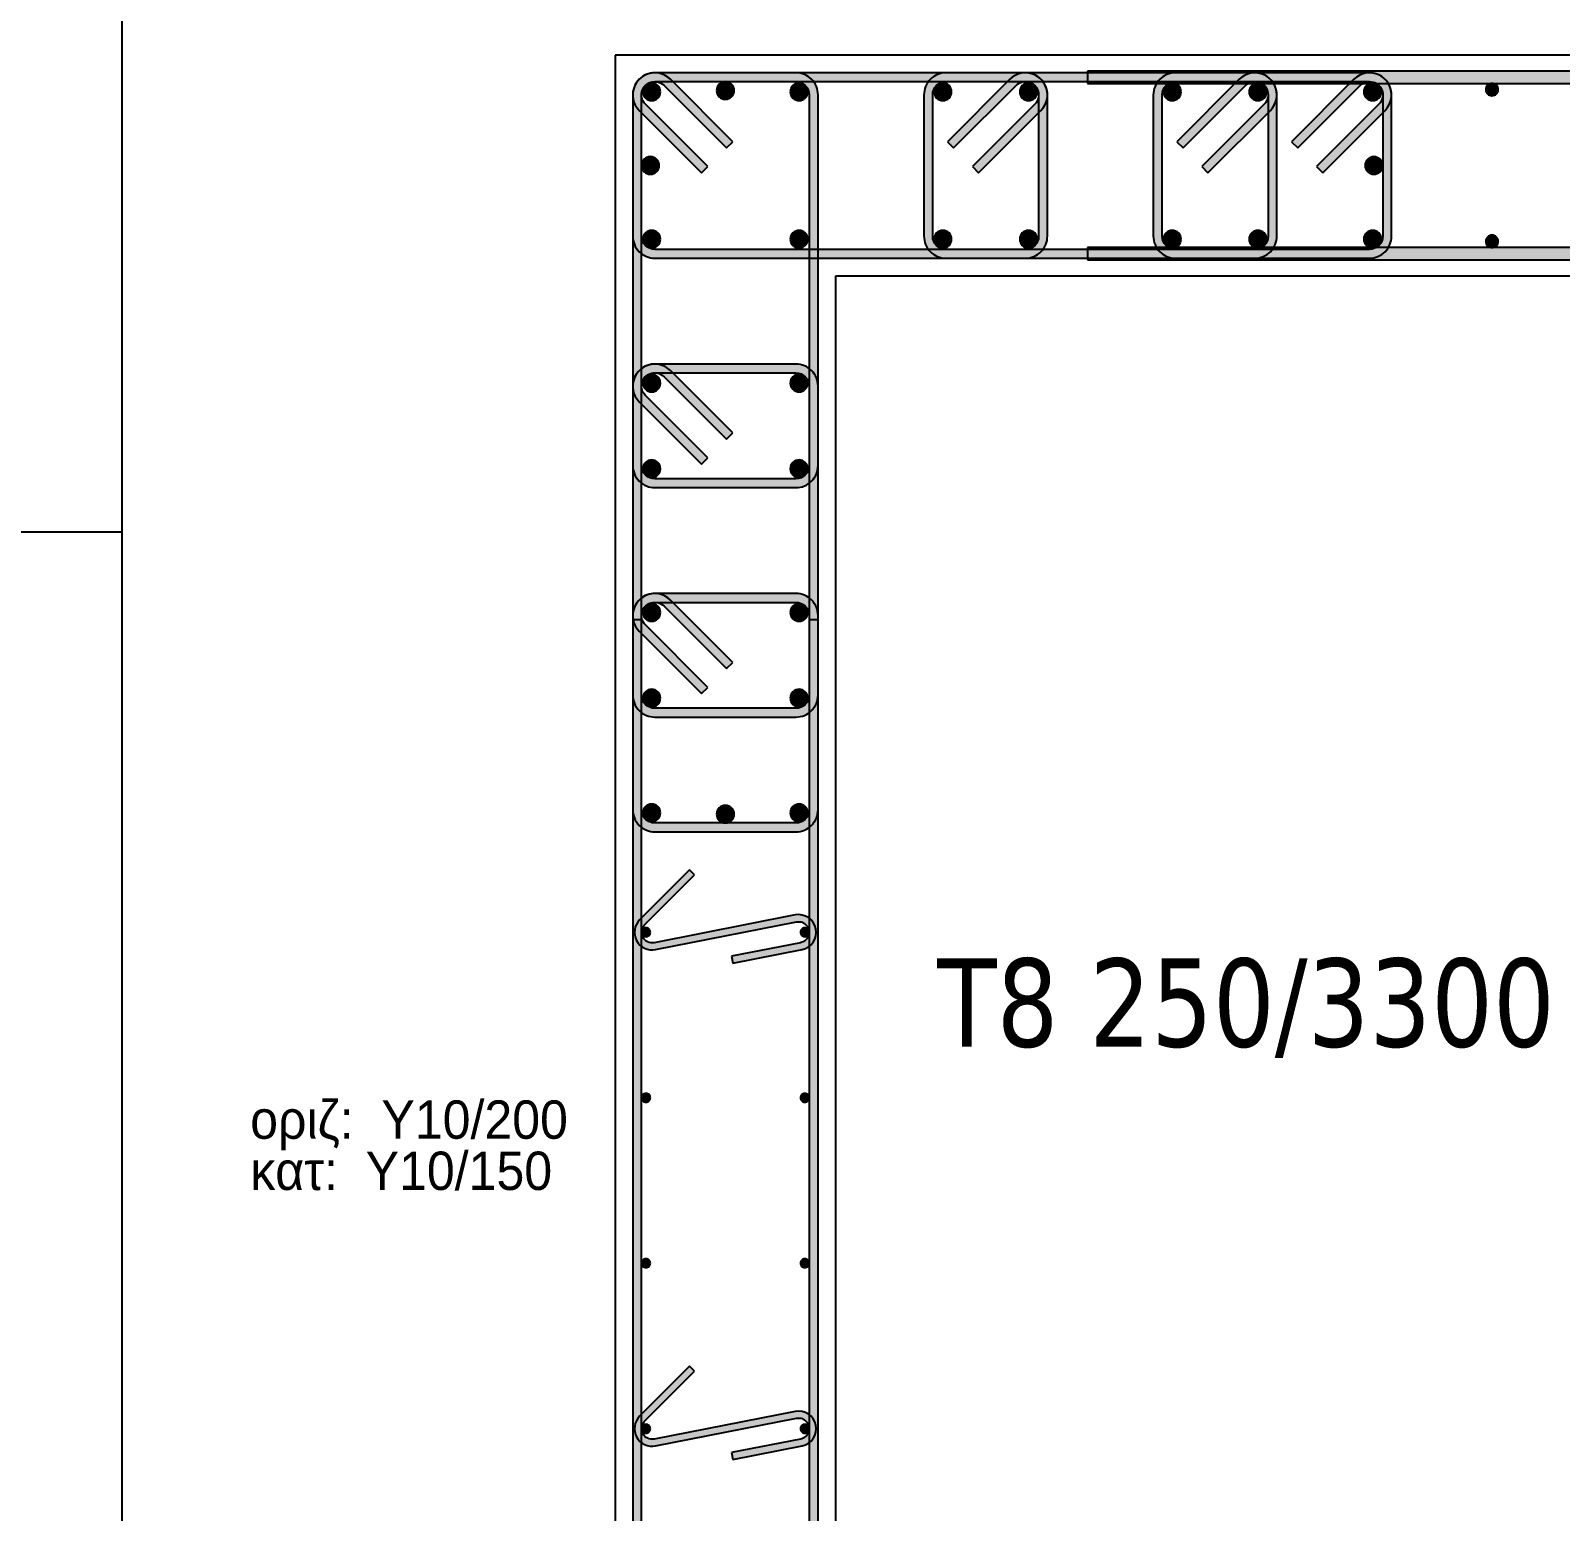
# Model space of a CAD drawing. Header units: millimetres. Extents: x -2171 to 1563, y -1758 to -1505.
# Drawn here: x -333.57 to -324.9, y -1612.68 to -1604.29 of the extents above; entities that cross this region are included whole.
import ezdxf

# ---------------------------------------------------------------- set-up
doc = ezdxf.new("R2010")
doc.units = ezdxf.units.MM
for name, color, linetype in [('Col_Det', 7, 'Continuous'), ('Col_Det_Fill', 7, 'Continuous'), ('Geo_Col_Pro_1', 7, 'Continuous'), ('pinakaki', 153, 'Continuous')]:
    doc.layers.add(name, color=color, linetype=linetype)
doc.styles.add('S1Arl22_b_934_161', font='arial.ttf', dxfattribs={"width": 0.933629, "height": 0.002175})
doc.styles.get("Standard").update_dxf_attribs({"font": 'tahoma.ttf'})

msp = doc.modelspace()

# ---------------------------------------------------------------- hatches: boundary and pattern name
at = {"layer": 'Col_Det_Fill'}
for color, points in [(252, [(-329.9757, -1604.6015), (-329.9403, -1604.5662, 0.668179), (-330.1537, -1604.6545), (-330.1037, -1604.6545, -0.668179)]), (252, [(-330.0287, -1604.5795), (-330.0287, -1604.5295, 0.668179), (-330.1171, -1604.7429), (-330.0818, -1604.7076, -0.668179)]), (252, [(-330.0287, -1604.5795), (-330.0287, -1604.5295, 0.414214), (-330.1537, -1604.6545), (-330.1037, -1604.6545, -0.414214)]), (56, [(-330.0464, -1604.5869, 0.414214), (-330.0964, -1604.6369, 0.414214), (-330.0464, -1604.6869, 0.414214), (-329.9964, -1604.6369, 0.414214)]), (252, [(-329.2287, -1604.5795), (-329.2287, -1604.5295), (-330.0287, -1604.5295), (-330.0287, -1604.5795)]), (252, [(-325.9787, -1604.5795), (-325.9787, -1604.5295), (-330.0287, -1604.5295), (-330.0287, -1604.5795)]), (252, [(-329.6221, -1604.9551), (-329.5868, -1604.9197), (-329.9403, -1604.5662), (-329.9757, -1604.6015)]), (133, [(-329.6287, -1604.5795, 0.414214), (-329.6787, -1604.6295, 0.414214), (-329.6287, -1604.6795, 0.414214), (-329.5787, -1604.6295, 0.414214)]), (56, [(-329.211, -1604.5869, 0.414214), (-329.261, -1604.6369, 0.414214), (-329.211, -1604.6869, 0.414214), (-329.161, -1604.6369, 0.414214)]), (252, [(-329.1537, -1604.6545), (-329.1037, -1604.6545, 0.414214), (-329.2287, -1604.5295), (-329.2287, -1604.5795, -0.414214)]), (252, [(-328.3787, -1604.5795), (-328.3787, -1604.5295, 0.414214), (-328.5037, -1604.6545), (-328.4537, -1604.6545, -0.414214)]), (56, [(-328.3964, -1604.5869, 0.414214), (-328.4464, -1604.6369, 0.414214), (-328.3964, -1604.6869, 0.414214), (-328.3464, -1604.6369, 0.414214)]), (252, [(-327.9287, -1604.5795), (-327.9287, -1604.5295), (-328.3787, -1604.5295), (-328.3787, -1604.5795)]), (252, [(-327.9818, -1604.6015), (-328.0171, -1604.5662), (-328.3707, -1604.9197), (-328.3353, -1604.9551)]), (252, [(-327.8537, -1604.6545), (-327.8037, -1604.6545, 0.668179), (-328.0171, -1604.5662), (-327.9818, -1604.6015, -0.668179)]), (56, [(-327.911, -1604.5869, 0.414214), (-327.961, -1604.6369, 0.414214), (-327.911, -1604.6869, 0.414214), (-327.861, -1604.6369, 0.414214)]), (252, [(-327.8757, -1604.7076), (-327.8403, -1604.7429, 0.668179), (-327.9287, -1604.5295), (-327.9287, -1604.5795, -0.668179)]), (252, [(-320.1814, -1604.5895), (-320.1814, -1604.5195), (-327.5761, -1604.5195), (-327.5761, -1604.5895)]), (252, [(-327.0787, -1604.5795), (-327.0787, -1604.5295, 0.414214), (-327.2037, -1604.6545), (-327.1537, -1604.6545, -0.414214)]), (56, [(-327.0964, -1604.5869, 0.414214), (-327.1464, -1604.6369, 0.414214), (-327.0964, -1604.6869, 0.414214), (-327.0464, -1604.6369, 0.414214)]), (252, [(-326.6287, -1604.5795), (-326.6287, -1604.5295), (-327.0787, -1604.5295), (-327.0787, -1604.5795)]), (252, [(-326.6818, -1604.6015), (-326.7171, -1604.5662), (-327.0707, -1604.9197), (-327.0353, -1604.9551)]), (252, [(-326.5537, -1604.6545), (-326.5037, -1604.6545, 0.668179), (-326.7171, -1604.5662), (-326.6818, -1604.6015, -0.668179)]), (56, [(-326.611, -1604.5869, 0.414214), (-326.661, -1604.6369, 0.414214), (-326.611, -1604.6869, 0.414214), (-326.561, -1604.6369, 0.414214)]), (252, [(-326.5757, -1604.7076), (-326.5403, -1604.7429, 0.668179), (-326.6287, -1604.5295), (-326.6287, -1604.5795, -0.668179)]), (252, [(-326.0318, -1604.6015), (-326.0671, -1604.5662), (-326.4207, -1604.9197), (-326.3853, -1604.9551)]), (252, [(-325.9037, -1604.6545), (-325.8537, -1604.6545, 0.668179), (-326.0671, -1604.5662), (-326.0318, -1604.6015, -0.668179)]), (56, [(-325.961, -1604.5869, 0.414214), (-326.011, -1604.6369, 0.414214), (-325.961, -1604.6869, 0.414214), (-325.911, -1604.6369, 0.414214)]), (252, [(-325.9257, -1604.7076), (-325.8903, -1604.7429, 0.668179), (-325.9787, -1604.5295), (-325.9787, -1604.5795, -0.668179)]), (133, [(-325.3196, -1604.6245, 0.414214), (-325.2846, -1604.6595, 0.414214), (-325.2496, -1604.6245, 0.414214), (-325.2846, -1604.5895, 0.414214)]), (252, [(-330.1037, -1604.6545), (-330.1537, -1604.6545), (-330.1537, -1608.7045), (-330.1037, -1608.7045)]), (252, [(-330.1037, -1604.6545), (-330.1537, -1604.6545), (-330.1537, -1605.4545), (-330.1037, -1605.4545)]), (252, [(-329.1537, -1608.7045), (-329.1037, -1608.7045), (-329.1037, -1604.6545), (-329.1537, -1604.6545)]), (252, [(-328.4537, -1604.6545), (-328.5037, -1604.6545), (-328.5037, -1605.4545), (-328.4537, -1605.4545)]), (252, [(-327.8537, -1605.4545), (-327.8037, -1605.4545), (-327.8037, -1604.6545), (-327.8537, -1604.6545)]), (252, [(-327.1537, -1604.6545), (-327.2037, -1604.6545), (-327.2037, -1605.4545), (-327.1537, -1605.4545)]), (252, [(-326.5537, -1605.4545), (-326.5037, -1605.4545), (-326.5037, -1604.6545), (-326.5537, -1604.6545)]), (252, [(-325.9037, -1605.4545), (-325.8537, -1605.4545), (-325.8537, -1604.6545), (-325.9037, -1604.6545)]), (252, [(-330.0818, -1604.7076), (-330.1171, -1604.7429), (-329.7636, -1605.0965), (-329.7282, -1605.0611)]), (252, [(-328.2292, -1605.0611), (-328.1939, -1605.0965), (-327.8403, -1604.7429), (-327.8757, -1604.7076)]), (252, [(-326.9292, -1605.0611), (-326.8939, -1605.0965), (-326.5403, -1604.7429), (-326.5757, -1604.7076)]), (252, [(-326.2792, -1605.0611), (-326.2439, -1605.0965), (-325.8903, -1604.7429), (-325.9257, -1604.7076)]), (133, [(-330.0537, -1605.0045, 0.414214), (-330.1037, -1605.0545, 0.414214), (-330.0537, -1605.1045, 0.414214), (-330.0037, -1605.0545, 0.414214)]), (133, [(-325.9537, -1605.0045, 0.414214), (-326.0037, -1605.0545, 0.414214), (-325.9537, -1605.1045, 0.414214), (-325.9037, -1605.0545, 0.414214)]), (252, [(-330.1037, -1605.4545), (-330.1537, -1605.4545, 0.414214), (-330.0287, -1605.5795), (-330.0287, -1605.5295, -0.414214)]), (56, [(-330.0464, -1605.4222, 0.414214), (-330.0964, -1605.4722, 0.414214), (-330.0464, -1605.5222, 0.414214), (-329.9964, -1605.4722, 0.414214)]), (56, [(-329.211, -1605.4222, 0.414214), (-329.261, -1605.4722, 0.414214), (-329.211, -1605.5222, 0.414214), (-329.161, -1605.4722, 0.414214)]), (252, [(-328.4537, -1605.4545), (-328.5037, -1605.4545, 0.414214), (-328.3787, -1605.5795), (-328.3787, -1605.5295, -0.414214)]), (56, [(-328.3964, -1605.4222, 0.414214), (-328.4464, -1605.4722, 0.414214), (-328.3964, -1605.5222, 0.414214), (-328.3464, -1605.4722, 0.414214)]), (56, [(-327.911, -1605.4222, 0.414214), (-327.961, -1605.4722, 0.414214), (-327.911, -1605.5222, 0.414214), (-327.861, -1605.4722, 0.414214)]), (252, [(-327.9287, -1605.5295), (-327.9287, -1605.5795, 0.414214), (-327.8037, -1605.4545), (-327.8537, -1605.4545, -0.414214)]), (252, [(-327.1537, -1605.4545), (-327.2037, -1605.4545, 0.414214), (-327.0787, -1605.5795), (-327.0787, -1605.5295, -0.414214)]), (56, [(-327.0964, -1605.4222, 0.414214), (-327.1464, -1605.4722, 0.414214), (-327.0964, -1605.5222, 0.414214), (-327.0464, -1605.4722, 0.414214)]), (56, [(-326.611, -1605.4222, 0.414214), (-326.661, -1605.4722, 0.414214), (-326.611, -1605.5222, 0.414214), (-326.561, -1605.4722, 0.414214)]), (252, [(-326.6287, -1605.5295), (-326.6287, -1605.5795, 0.414214), (-326.5037, -1605.4545), (-326.5537, -1605.4545, -0.414214)]), (56, [(-325.961, -1605.4222, 0.414214), (-326.011, -1605.4722, 0.414214), (-325.961, -1605.5222, 0.414214), (-325.911, -1605.4722, 0.414214)]), (252, [(-325.9787, -1605.5295), (-325.9787, -1605.5795, 0.414214), (-325.8537, -1605.4545), (-325.9037, -1605.4545, -0.414214)]), (133, [(-325.3196, -1605.4845, 0.414214), (-325.2846, -1605.5195, 0.414214), (-325.2496, -1605.4845, 0.414214), (-325.2846, -1605.4495, 0.414214)]), (252, [(-330.0287, -1605.5295), (-330.0287, -1605.5795), (-325.9787, -1605.5795), (-325.9787, -1605.5295)]), (252, [(-328.3787, -1605.5295), (-328.3787, -1605.5795), (-327.9287, -1605.5795), (-327.9287, -1605.5295)]), (252, [(-327.5761, -1605.5195), (-327.5761, -1605.5895), (-320.1814, -1605.5895), (-320.1814, -1605.5195)]), (252, [(-327.0787, -1605.5295), (-327.0787, -1605.5795), (-326.6287, -1605.5795), (-326.6287, -1605.5295)]), (252, [(-329.9757, -1606.2515), (-329.9403, -1606.2162, 0.668179), (-330.1537, -1606.3045), (-330.1037, -1606.3045, -0.668179)]), (252, [(-330.0287, -1606.2295), (-330.0287, -1606.1795, 0.668179), (-330.1171, -1606.3929), (-330.0818, -1606.3576, -0.668179)]), (56, [(-330.0464, -1606.2369, 0.414214), (-330.0964, -1606.2869, 0.414214), (-330.0464, -1606.3369, 0.414214), (-329.9964, -1606.2869, 0.414214)]), (252, [(-329.2287, -1606.2295), (-329.2287, -1606.1795), (-330.0287, -1606.1795), (-330.0287, -1606.2295)]), (252, [(-329.6221, -1606.6051), (-329.5868, -1606.5697), (-329.9403, -1606.2162), (-329.9757, -1606.2515)]), (56, [(-329.211, -1606.2369, 0.414214), (-329.261, -1606.2869, 0.414214), (-329.211, -1606.3369, 0.414214), (-329.161, -1606.2869, 0.414214)]), (252, [(-329.1537, -1606.3045), (-329.1037, -1606.3045, 0.414214), (-329.2287, -1606.1795), (-329.2287, -1606.2295, -0.414214)]), (252, [(-330.1037, -1606.3045), (-330.1537, -1606.3045), (-330.1537, -1606.7545), (-330.1037, -1606.7545)]), (252, [(-329.1537, -1606.7545), (-329.1037, -1606.7545), (-329.1037, -1606.3045), (-329.1537, -1606.3045)]), (252, [(-330.0818, -1606.3576), (-330.1171, -1606.3929), (-329.7636, -1606.7465), (-329.7282, -1606.7111)]), (252, [(-330.1037, -1606.7545), (-330.1537, -1606.7545, 0.414214), (-330.0287, -1606.8795), (-330.0287, -1606.8295, -0.414214)]), (56, [(-330.0464, -1606.7222, 0.414214), (-330.0964, -1606.7722, 0.414214), (-330.0464, -1606.8222, 0.414214), (-329.9964, -1606.7722, 0.414214)]), (56, [(-329.211, -1606.7222, 0.414214), (-329.261, -1606.7722, 0.414214), (-329.211, -1606.8222, 0.414214), (-329.161, -1606.7722, 0.414214)]), (252, [(-329.2287, -1606.8295), (-329.2287, -1606.8795, 0.414214), (-329.1037, -1606.7545), (-329.1537, -1606.7545, -0.414214)]), (252, [(-330.0287, -1606.8295), (-330.0287, -1606.8795), (-329.2287, -1606.8795), (-329.2287, -1606.8295)]), (252, [(-329.9757, -1607.5515), (-329.9403, -1607.5162, 0.668179), (-330.1537, -1607.6045), (-330.1037, -1607.6045, -0.668179)]), (252, [(-330.0287, -1607.5295), (-330.0287, -1607.4795, 0.668179), (-330.1171, -1607.6929), (-330.0818, -1607.6576, -0.668179)]), (56, [(-330.0464, -1607.5369, 0.414214), (-330.0964, -1607.5869, 0.414214), (-330.0464, -1607.6369, 0.414214), (-329.9964, -1607.5869, 0.414214)]), (252, [(-329.2287, -1607.5295), (-329.2287, -1607.4795), (-330.0287, -1607.4795), (-330.0287, -1607.5295)]), (252, [(-329.6221, -1607.9051), (-329.5868, -1607.8697), (-329.9403, -1607.5162), (-329.9757, -1607.5515)]), (56, [(-329.211, -1607.5369, 0.414214), (-329.261, -1607.5869, 0.414214), (-329.211, -1607.6369, 0.414214), (-329.161, -1607.5869, 0.414214)]), (252, [(-329.1537, -1607.6045), (-329.1037, -1607.6045, 0.414214), (-329.2287, -1607.4795), (-329.2287, -1607.5295, -0.414214)]), (252, [(-330.1037, -1607.6045), (-330.1537, -1607.6045), (-330.1537, -1608.0545), (-330.1037, -1608.0545)]), (252, [(-330.1037, -1607.628), (-330.1537, -1607.628), (-330.1537, -1617.7311), (-330.1037, -1617.7311)]), (252, [(-329.1537, -1608.0545), (-329.1037, -1608.0545), (-329.1037, -1607.6045), (-329.1537, -1607.6045)]), (252, [(-329.1537, -1617.7311), (-329.1037, -1617.7311), (-329.1037, -1607.628), (-329.1537, -1607.628)]), (252, [(-330.0818, -1607.6576), (-330.1171, -1607.6929), (-329.7636, -1608.0465), (-329.7282, -1608.0111)]), (252, [(-330.1037, -1608.0545), (-330.1537, -1608.0545, 0.414214), (-330.0287, -1608.1795), (-330.0287, -1608.1295, -0.414214)]), (56, [(-330.0464, -1608.0222, 0.414214), (-330.0964, -1608.0722, 0.414214), (-330.0464, -1608.1222, 0.414214), (-329.9964, -1608.0722, 0.414214)]), (56, [(-329.211, -1608.0222, 0.414214), (-329.261, -1608.0722, 0.414214), (-329.211, -1608.1222, 0.414214), (-329.161, -1608.0722, 0.414214)]), (252, [(-329.2287, -1608.1295), (-329.2287, -1608.1795, 0.414214), (-329.1037, -1608.0545), (-329.1537, -1608.0545, -0.414214)]), (252, [(-330.0287, -1608.1295), (-330.0287, -1608.1795), (-329.2287, -1608.1795), (-329.2287, -1608.1295)]), (252, [(-330.1037, -1608.7045), (-330.1537, -1608.7045, 0.414214), (-330.0287, -1608.8295), (-330.0287, -1608.7795, -0.414214)]), (56, [(-330.0464, -1608.6722, 0.414214), (-330.0964, -1608.7222, 0.414214), (-330.0464, -1608.7722, 0.414214), (-329.9964, -1608.7222, 0.414214)]), (133, [(-329.6287, -1608.6795, 0.414214), (-329.6787, -1608.7295, 0.414214), (-329.6287, -1608.7795, 0.414214), (-329.5787, -1608.7295, 0.414214)]), (56, [(-329.211, -1608.6722, 0.414214), (-329.261, -1608.7222, 0.414214), (-329.211, -1608.7722, 0.414214), (-329.161, -1608.7222, 0.414214)]), (252, [(-329.2287, -1608.7795), (-329.2287, -1608.8295, 0.414214), (-329.1037, -1608.7045), (-329.1537, -1608.7045, -0.414214)]), (252, [(-330.0287, -1608.7795), (-330.0287, -1608.8295), (-329.2287, -1608.8295), (-329.2287, -1608.7795)]), (252, [(-330.1144, -1609.328), (-330.0861, -1609.3563), (-329.8033, -1609.0735), (-329.8316, -1609.0452)]), (252, [(-330.0244, -1609.4969), (-330.0322, -1609.4576, -0.740735), (-330.0861, -1609.3563), (-330.1144, -1609.328, 0.740735)]), (252, [(-329.2253, -1609.3399), (-329.233, -1609.3006), (-330.0322, -1609.4576), (-330.0244, -1609.4969)]), (252, [(-329.2022, -1609.4576), (-329.1944, -1609.4969, 1), (-329.233, -1609.3006), (-329.2253, -1609.3399, -1)]), (133, [(-330.0787, -1609.4237, 0.414214), (-330.0537, -1609.3987, 0.414214), (-330.0787, -1609.3737, 0.414214), (-330.1037, -1609.3987, 0.414214)]), (133, [(-329.1787, -1609.4237, 0.414214), (-329.1537, -1609.3987, 0.414214), (-329.1787, -1609.3737, 0.414214), (-329.2037, -1609.3987, 0.414214)]), (252, [(-329.5946, -1609.5347), (-329.5869, -1609.574), (-329.1944, -1609.4969), (-329.2022, -1609.4576)]), (133, [(-330.0787, -1610.3611, 0.414214), (-330.0537, -1610.3361, 0.414214), (-330.0787, -1610.3111, 0.414214), (-330.1037, -1610.3361, 0.414214)]), (133, [(-329.1787, -1610.3611, 0.414214), (-329.1537, -1610.3361, 0.414214), (-329.1787, -1610.3111, 0.414214), (-329.2037, -1610.3361, 0.414214)]), (133, [(-330.0787, -1611.2985, 0.414214), (-330.0537, -1611.2735, 0.414214), (-330.0787, -1611.2485, 0.414214), (-330.1037, -1611.2735, 0.414214)]), (133, [(-329.1787, -1611.2985, 0.414214), (-329.1537, -1611.2735, 0.414214), (-329.1787, -1611.2485, 0.414214), (-329.2037, -1611.2735, 0.414214)]), (252, [(-330.1144, -1612.1401), (-330.0861, -1612.1684), (-329.8033, -1611.8856), (-329.8316, -1611.8573)]), (252, [(-329.2253, -1612.152), (-329.233, -1612.1127), (-330.0322, -1612.2697), (-330.0244, -1612.309)]), (252, [(-329.2022, -1612.2697), (-329.1944, -1612.309, 1), (-329.233, -1612.1127), (-329.2253, -1612.152, -1)]), (252, [(-330.0244, -1612.309), (-330.0322, -1612.2697, -0.740735), (-330.0861, -1612.1684), (-330.1144, -1612.1401, 0.740735)]), (133, [(-330.0787, -1612.2359, 0.414214), (-330.0537, -1612.2109, 0.414214), (-330.0787, -1612.1859, 0.414214), (-330.1037, -1612.2109, 0.414214)]), (133, [(-329.1787, -1612.2359, 0.414214), (-329.1537, -1612.2109, 0.414214), (-329.1787, -1612.1859, 0.414214), (-329.2037, -1612.2109, 0.414214)]), (252, [(-329.5946, -1612.3468), (-329.5869, -1612.3861), (-329.1944, -1612.309), (-329.2022, -1612.2697)])]:
    msp.add_hatch(color=color, dxfattribs=at).paths.add_polyline_path(points)

# ---------------------------------------------------------------- linework, layer by layer
at = {"layer": 'Col_Det', "color": 7}
for points in [[(-330.2537, -1604.4295), (-330.2537, -1620.9295)], [(-317.5037, -1604.4295), (-330.2537, -1604.4295)], [(-329.2287, -1604.5295), (-330.0287, -1604.5295)], [(-325.9787, -1604.5295), (-330.0287, -1604.5295)], [(-330.0287, -1604.5795), (-329.2287, -1604.5795)], [(-330.0287, -1604.5795), (-325.9787, -1604.5795)], [(-329.5868, -1604.9197), (-329.9403, -1604.5662)], [(-327.9287, -1604.5295), (-328.3787, -1604.5295)], [(-328.3787, -1604.5795), (-327.9287, -1604.5795)], [(-328.0171, -1604.5662), (-328.3707, -1604.9197)], [(-320.1814, -1604.5195), (-327.5761, -1604.5195)], [(-327.5761, -1604.5195), (-327.5761, -1604.5895)], [(-327.5761, -1604.5895), (-320.1814, -1604.5895)], [(-326.6287, -1604.5295), (-327.0787, -1604.5295)], [(-327.0787, -1604.5795), (-326.6287, -1604.5795)], [(-326.7171, -1604.5662), (-327.0707, -1604.9197)], [(-326.0671, -1604.5662), (-326.4207, -1604.9197)], [(-330.1537, -1604.6545), (-330.1537, -1608.7045)], [(-330.1537, -1604.6545), (-330.1537, -1605.4545)], [(-330.1037, -1608.7045), (-330.1037, -1604.6545)], [(-330.1037, -1605.4545), (-330.1037, -1604.6545)], [(-329.9757, -1604.6015), (-329.6221, -1604.9551)], [(-329.1537, -1604.6545), (-329.1537, -1608.7045)], [(-329.1037, -1608.7045), (-329.1037, -1604.6545)], [(-328.5037, -1604.6545), (-328.5037, -1605.4545)], [(-328.4537, -1605.4545), (-328.4537, -1604.6545)], [(-328.3353, -1604.9551), (-327.9818, -1604.6015)], [(-327.8537, -1604.6545), (-327.8537, -1605.4545)], [(-327.8037, -1605.4545), (-327.8037, -1604.6545)], [(-327.2037, -1604.6545), (-327.2037, -1605.4545)], [(-327.1537, -1605.4545), (-327.1537, -1604.6545)], [(-327.0353, -1604.9551), (-326.6818, -1604.6015)], [(-326.5537, -1604.6545), (-326.5537, -1605.4545)], [(-326.5037, -1605.4545), (-326.5037, -1604.6545)], [(-326.3853, -1604.9551), (-326.0318, -1604.6015)], [(-325.9037, -1604.6545), (-325.9037, -1605.4545)], [(-325.8537, -1605.4545), (-325.8537, -1604.6545)], [(-330.1171, -1604.7429), (-329.7636, -1605.0965)], [(-329.7282, -1605.0611), (-330.0818, -1604.7076)], [(-327.8757, -1604.7076), (-328.2292, -1605.0611)], [(-328.1939, -1605.0965), (-327.8403, -1604.7429)], [(-326.5757, -1604.7076), (-326.9292, -1605.0611)], [(-326.8939, -1605.0965), (-326.5403, -1604.7429)], [(-325.9257, -1604.7076), (-326.2792, -1605.0611)], [(-326.2439, -1605.0965), (-325.8903, -1604.7429)], [(-329.6221, -1604.9551), (-329.5868, -1604.9197)], [(-328.3707, -1604.9197), (-328.3353, -1604.9551)], [(-327.0707, -1604.9197), (-327.0353, -1604.9551)], [(-326.4207, -1604.9197), (-326.3853, -1604.9551)], [(-329.7636, -1605.0965), (-329.7282, -1605.0611)], [(-328.2292, -1605.0611), (-328.1939, -1605.0965)], [(-326.9292, -1605.0611), (-326.8939, -1605.0965)], [(-326.2792, -1605.0611), (-326.2439, -1605.0965)], [(-325.9787, -1605.5295), (-330.0287, -1605.5295)], [(-327.9287, -1605.5295), (-328.3787, -1605.5295)], [(-327.5761, -1605.5195), (-327.5761, -1605.5895)], [(-320.1814, -1605.5195), (-327.5761, -1605.5195)], [(-326.6287, -1605.5295), (-327.0787, -1605.5295)], [(-330.0287, -1605.5795), (-325.9787, -1605.5795)], [(-328.3787, -1605.5795), (-327.9287, -1605.5795)], [(-327.5761, -1605.5895), (-320.1814, -1605.5895)], [(-327.0787, -1605.5795), (-326.6287, -1605.5795)], [(-329.0037, -1620.9295), (-329.0037, -1605.6795)], [(-329.0037, -1605.6795), (-319.0037, -1605.6795)], [(-329.2287, -1606.1795), (-330.0287, -1606.1795)], [(-330.0287, -1606.2295), (-329.2287, -1606.2295)], [(-329.5868, -1606.5697), (-329.9403, -1606.2162)], [(-330.1537, -1606.3045), (-330.1537, -1606.7545)], [(-330.1037, -1606.7545), (-330.1037, -1606.3045)], [(-329.9757, -1606.2515), (-329.6221, -1606.6051)], [(-329.1537, -1606.3045), (-329.1537, -1606.7545)], [(-329.1037, -1606.7545), (-329.1037, -1606.3045)], [(-330.1171, -1606.3929), (-329.7636, -1606.7465)], [(-329.7282, -1606.7111), (-330.0818, -1606.3576)], [(-329.6221, -1606.6051), (-329.5868, -1606.5697)], [(-329.7636, -1606.7465), (-329.7282, -1606.7111)], [(-329.2287, -1606.8295), (-330.0287, -1606.8295)], [(-330.0287, -1606.8795), (-329.2287, -1606.8795)], [(-329.2287, -1607.4795), (-330.0287, -1607.4795)], [(-330.0287, -1607.5295), (-329.2287, -1607.5295)], [(-329.5868, -1607.8697), (-329.9403, -1607.5162)], [(-330.1537, -1607.6045), (-330.1537, -1608.0545)], [(-330.1037, -1607.628), (-330.1537, -1607.628)], [(-330.1537, -1607.628), (-330.1537, -1617.7311)], [(-330.1037, -1608.0545), (-330.1037, -1607.6045)], [(-330.1037, -1617.7311), (-330.1037, -1607.628)], [(-329.9757, -1607.5515), (-329.6221, -1607.9051)], [(-329.1537, -1607.6045), (-329.1537, -1608.0545)], [(-329.1037, -1607.628), (-329.1537, -1607.628)], [(-329.1537, -1607.628), (-329.1537, -1617.7311)], [(-329.1037, -1608.0545), (-329.1037, -1607.6045)], [(-329.1037, -1617.7311), (-329.1037, -1607.628)], [(-330.1171, -1607.6929), (-329.7636, -1608.0465)], [(-329.7282, -1608.0111), (-330.0818, -1607.6576)], [(-329.6221, -1607.9051), (-329.5868, -1607.8697)], [(-329.7636, -1608.0465), (-329.7282, -1608.0111)], [(-329.2287, -1608.1295), (-330.0287, -1608.1295)], [(-330.0287, -1608.1795), (-329.2287, -1608.1795)], [(-329.2287, -1608.7795), (-330.0287, -1608.7795)], [(-330.0287, -1608.8295), (-329.2287, -1608.8295)], [(-329.8316, -1609.0452), (-330.1144, -1609.328)], [(-330.0861, -1609.3563), (-329.8033, -1609.0735)], [(-329.8033, -1609.0735), (-329.8316, -1609.0452)], [(-329.233, -1609.3006), (-330.0322, -1609.4576)], [(-330.0244, -1609.4969), (-329.2253, -1609.3399)], [(-329.2022, -1609.4576), (-329.5946, -1609.5347)], [(-329.5946, -1609.5347), (-329.5869, -1609.574)], [(-329.5869, -1609.574), (-329.1944, -1609.4969)], [(-329.8316, -1611.8573), (-330.1144, -1612.1401)], [(-329.8033, -1611.8856), (-329.8316, -1611.8573)], [(-330.0861, -1612.1684), (-329.8033, -1611.8856)], [(-329.233, -1612.1127), (-330.0322, -1612.2697)], [(-330.0244, -1612.309), (-329.2253, -1612.152)], [(-329.2022, -1612.2697), (-329.5946, -1612.3468)], [(-329.5869, -1612.3861), (-329.1944, -1612.309)], [(-329.5946, -1612.3468), (-329.5869, -1612.3861)]]:
    msp.add_lwpolyline(points, dxfattribs=at)
for points in [[(-329.9403, -1604.5662, 0.668179), (-330.1537, -1604.6545)], [(-330.0287, -1604.5295, 0.668179), (-330.1171, -1604.7429)], [(-330.0287, -1604.5295, 0.414214), (-330.1537, -1604.6545)], [(-330.1037, -1604.6545, -0.668179), (-329.9757, -1604.6015, -0.668179)], [(-330.0818, -1604.7076, -0.668179), (-330.0287, -1604.5795, -0.668179)], [(-330.1037, -1604.6545, -0.414214), (-330.0287, -1604.5795, -0.414214)], [(-330.0464, -1604.5869, 0.414214), (-330.0964, -1604.6369, 0.414214)], [(-329.9964, -1604.6369, 0.414214), (-330.0464, -1604.5869, 0.414214)], [(-329.6287, -1604.5795, 0.414214), (-329.6787, -1604.6295, 0.414214)], [(-329.5787, -1604.6295, 0.414214), (-329.6287, -1604.5795, 0.414214)], [(-329.211, -1604.5869, 0.414214), (-329.261, -1604.6369, 0.414214)], [(-329.1037, -1604.6545, 0.414214), (-329.2287, -1604.5295)], [(-329.2287, -1604.5795, -0.414214), (-329.1537, -1604.6545, -0.414214)], [(-329.161, -1604.6369, 0.414214), (-329.211, -1604.5869, 0.414214)], [(-328.3787, -1604.5295, 0.414214), (-328.5037, -1604.6545)], [(-328.4537, -1604.6545, -0.414214), (-328.3787, -1604.5795, -0.414214)], [(-328.3964, -1604.5869, 0.414214), (-328.4464, -1604.6369, 0.414214)], [(-328.3464, -1604.6369, 0.414214), (-328.3964, -1604.5869, 0.414214)], [(-327.8037, -1604.6545, 0.668179), (-328.0171, -1604.5662)], [(-327.9818, -1604.6015, -0.668179), (-327.8537, -1604.6545, -0.668179)], [(-327.911, -1604.5869, 0.414214), (-327.961, -1604.6369, 0.414214)], [(-327.8403, -1604.7429, 0.668179), (-327.9287, -1604.5295)], [(-327.9287, -1604.5795, -0.668179), (-327.8757, -1604.7076, -0.668179)], [(-327.861, -1604.6369, 0.414214), (-327.911, -1604.5869, 0.414214)], [(-327.0787, -1604.5295, 0.414214), (-327.2037, -1604.6545)], [(-327.1537, -1604.6545, -0.414214), (-327.0787, -1604.5795, -0.414214)], [(-327.0964, -1604.5869, 0.414214), (-327.1464, -1604.6369, 0.414214)], [(-327.0464, -1604.6369, 0.414214), (-327.0964, -1604.5869, 0.414214)], [(-326.5037, -1604.6545, 0.668179), (-326.7171, -1604.5662)], [(-326.6818, -1604.6015, -0.668179), (-326.5537, -1604.6545, -0.668179)], [(-326.611, -1604.5869, 0.414214), (-326.661, -1604.6369, 0.414214)], [(-326.5403, -1604.7429, 0.668179), (-326.6287, -1604.5295)], [(-326.6287, -1604.5795, -0.668179), (-326.5757, -1604.7076, -0.668179)], [(-326.561, -1604.6369, 0.414214), (-326.611, -1604.5869, 0.414214)], [(-325.8537, -1604.6545, 0.668179), (-326.0671, -1604.5662)], [(-326.0318, -1604.6015, -0.668179), (-325.9037, -1604.6545, -0.668179)], [(-325.961, -1604.5869, 0.414214), (-326.011, -1604.6369, 0.414214)], [(-325.8903, -1604.7429, 0.668179), (-325.9787, -1604.5295)], [(-325.9787, -1604.5795, -0.668179), (-325.9257, -1604.7076, -0.668179)], [(-325.911, -1604.6369, 0.414214), (-325.961, -1604.5869, 0.414214)], [(-325.2846, -1604.5895, 0.414214), (-325.3196, -1604.6245, 0.414214)], [(-325.2496, -1604.6245, 0.414214), (-325.2846, -1604.5895, 0.414214)], [(-330.0964, -1604.6369, 0.414214), (-330.0464, -1604.6869, 0.414214)], [(-330.0464, -1604.6869, 0.414214), (-329.9964, -1604.6369, 0.414214)], [(-329.6787, -1604.6295, 0.414214), (-329.6287, -1604.6795, 0.414214)], [(-329.6287, -1604.6795, 0.414214), (-329.5787, -1604.6295, 0.414214)], [(-329.261, -1604.6369, 0.414214), (-329.211, -1604.6869, 0.414214)], [(-329.211, -1604.6869, 0.414214), (-329.161, -1604.6369, 0.414214)], [(-328.4464, -1604.6369, 0.414214), (-328.3964, -1604.6869, 0.414214)], [(-328.3964, -1604.6869, 0.414214), (-328.3464, -1604.6369, 0.414214)], [(-327.961, -1604.6369, 0.414214), (-327.911, -1604.6869, 0.414214)], [(-327.911, -1604.6869, 0.414214), (-327.861, -1604.6369, 0.414214)], [(-327.1464, -1604.6369, 0.414214), (-327.0964, -1604.6869, 0.414214)], [(-327.0964, -1604.6869, 0.414214), (-327.0464, -1604.6369, 0.414214)], [(-326.661, -1604.6369, 0.414214), (-326.611, -1604.6869, 0.414214)], [(-326.611, -1604.6869, 0.414214), (-326.561, -1604.6369, 0.414214)], [(-326.011, -1604.6369, 0.414214), (-325.961, -1604.6869, 0.414214)], [(-325.961, -1604.6869, 0.414214), (-325.911, -1604.6369, 0.414214)], [(-325.3196, -1604.6245, 0.414214), (-325.2846, -1604.6595, 0.414214)], [(-325.2846, -1604.6595, 0.414214), (-325.2496, -1604.6245, 0.414214)], [(-330.0537, -1605.0045, 0.414214), (-330.1037, -1605.0545, 0.414214)], [(-330.0037, -1605.0545, 0.414214), (-330.0537, -1605.0045, 0.414214)], [(-325.9537, -1605.0045, 0.414214), (-326.0037, -1605.0545, 0.414214)], [(-325.9037, -1605.0545, 0.414214), (-325.9537, -1605.0045, 0.414214)], [(-330.1037, -1605.0545, 0.414214), (-330.0537, -1605.1045, 0.414214)], [(-330.0537, -1605.1045, 0.414214), (-330.0037, -1605.0545, 0.414214)], [(-326.0037, -1605.0545, 0.414214), (-325.9537, -1605.1045, 0.414214)], [(-325.9537, -1605.1045, 0.414214), (-325.9037, -1605.0545, 0.414214)], [(-330.1537, -1605.4545, 0.414214), (-330.0287, -1605.5795)], [(-330.0287, -1605.5295, -0.414214), (-330.1037, -1605.4545, -0.414214)], [(-330.0464, -1605.4222, 0.414214), (-330.0964, -1605.4722, 0.414214)], [(-329.9964, -1605.4722, 0.414214), (-330.0464, -1605.4222, 0.414214)], [(-329.211, -1605.4222, 0.414214), (-329.261, -1605.4722, 0.414214)], [(-329.161, -1605.4722, 0.414214), (-329.211, -1605.4222, 0.414214)], [(-328.5037, -1605.4545, 0.414214), (-328.3787, -1605.5795)], [(-328.3787, -1605.5295, -0.414214), (-328.4537, -1605.4545, -0.414214)], [(-328.3964, -1605.4222, 0.414214), (-328.4464, -1605.4722, 0.414214)], [(-328.3464, -1605.4722, 0.414214), (-328.3964, -1605.4222, 0.414214)], [(-327.911, -1605.4222, 0.414214), (-327.961, -1605.4722, 0.414214)], [(-327.9287, -1605.5795, 0.414214), (-327.8037, -1605.4545)], [(-327.8537, -1605.4545, -0.414214), (-327.9287, -1605.5295, -0.414214)], [(-327.861, -1605.4722, 0.414214), (-327.911, -1605.4222, 0.414214)], [(-327.2037, -1605.4545, 0.414214), (-327.0787, -1605.5795)], [(-327.0787, -1605.5295, -0.414214), (-327.1537, -1605.4545, -0.414214)], [(-327.0964, -1605.4222, 0.414214), (-327.1464, -1605.4722, 0.414214)], [(-327.0464, -1605.4722, 0.414214), (-327.0964, -1605.4222, 0.414214)], [(-326.611, -1605.4222, 0.414214), (-326.661, -1605.4722, 0.414214)], [(-326.6287, -1605.5795, 0.414214), (-326.5037, -1605.4545)], [(-326.5537, -1605.4545, -0.414214), (-326.6287, -1605.5295, -0.414214)], [(-326.561, -1605.4722, 0.414214), (-326.611, -1605.4222, 0.414214)], [(-325.961, -1605.4222, 0.414214), (-326.011, -1605.4722, 0.414214)], [(-325.9787, -1605.5795, 0.414214), (-325.8537, -1605.4545)], [(-325.9037, -1605.4545, -0.414214), (-325.9787, -1605.5295, -0.414214)], [(-325.911, -1605.4722, 0.414214), (-325.961, -1605.4222, 0.414214)], [(-325.2846, -1605.4495, 0.414214), (-325.3196, -1605.4845, 0.414214)], [(-325.2496, -1605.4845, 0.414214), (-325.2846, -1605.4495, 0.414214)], [(-330.0964, -1605.4722, 0.414214), (-330.0464, -1605.5222, 0.414214)], [(-330.0464, -1605.5222, 0.414214), (-329.9964, -1605.4722, 0.414214)], [(-329.261, -1605.4722, 0.414214), (-329.211, -1605.5222, 0.414214)], [(-329.211, -1605.5222, 0.414214), (-329.161, -1605.4722, 0.414214)], [(-328.4464, -1605.4722, 0.414214), (-328.3964, -1605.5222, 0.414214)], [(-328.3964, -1605.5222, 0.414214), (-328.3464, -1605.4722, 0.414214)], [(-327.961, -1605.4722, 0.414214), (-327.911, -1605.5222, 0.414214)], [(-327.911, -1605.5222, 0.414214), (-327.861, -1605.4722, 0.414214)], [(-327.1464, -1605.4722, 0.414214), (-327.0964, -1605.5222, 0.414214)], [(-327.0964, -1605.5222, 0.414214), (-327.0464, -1605.4722, 0.414214)], [(-326.661, -1605.4722, 0.414214), (-326.611, -1605.5222, 0.414214)], [(-326.611, -1605.5222, 0.414214), (-326.561, -1605.4722, 0.414214)], [(-326.011, -1605.4722, 0.414214), (-325.961, -1605.5222, 0.414214)], [(-325.961, -1605.5222, 0.414214), (-325.911, -1605.4722, 0.414214)], [(-325.3196, -1605.4845, 0.414214), (-325.2846, -1605.5195, 0.414214)], [(-325.2846, -1605.5195, 0.414214), (-325.2496, -1605.4845, 0.414214)], [(-329.9403, -1606.2162, 0.668179), (-330.1537, -1606.3045)], [(-330.0287, -1606.1795, 0.668179), (-330.1171, -1606.3929)], [(-330.1037, -1606.3045, -0.668179), (-329.9757, -1606.2515, -0.668179)], [(-330.0818, -1606.3576, -0.668179), (-330.0287, -1606.2295, -0.668179)], [(-330.0464, -1606.2369, 0.414214), (-330.0964, -1606.2869, 0.414214)], [(-329.9964, -1606.2869, 0.414214), (-330.0464, -1606.2369, 0.414214)], [(-329.211, -1606.2369, 0.414214), (-329.261, -1606.2869, 0.414214)], [(-329.1037, -1606.3045, 0.414214), (-329.2287, -1606.1795)], [(-329.2287, -1606.2295, -0.414214), (-329.1537, -1606.3045, -0.414214)], [(-329.161, -1606.2869, 0.414214), (-329.211, -1606.2369, 0.414214)], [(-330.0964, -1606.2869, 0.414214), (-330.0464, -1606.3369, 0.414214)], [(-330.0464, -1606.3369, 0.414214), (-329.9964, -1606.2869, 0.414214)], [(-329.261, -1606.2869, 0.414214), (-329.211, -1606.3369, 0.414214)], [(-329.211, -1606.3369, 0.414214), (-329.161, -1606.2869, 0.414214)], [(-330.1537, -1606.7545, 0.414214), (-330.0287, -1606.8795)], [(-330.0287, -1606.8295, -0.414214), (-330.1037, -1606.7545, -0.414214)], [(-330.0464, -1606.7222, 0.414214), (-330.0964, -1606.7722, 0.414214)], [(-329.9964, -1606.7722, 0.414214), (-330.0464, -1606.7222, 0.414214)], [(-329.211, -1606.7222, 0.414214), (-329.261, -1606.7722, 0.414214)], [(-329.2287, -1606.8795, 0.414214), (-329.1037, -1606.7545)], [(-329.1537, -1606.7545, -0.414214), (-329.2287, -1606.8295, -0.414214)], [(-329.161, -1606.7722, 0.414214), (-329.211, -1606.7222, 0.414214)], [(-330.0964, -1606.7722, 0.414214), (-330.0464, -1606.8222, 0.414214)], [(-330.0464, -1606.8222, 0.414214), (-329.9964, -1606.7722, 0.414214)], [(-329.261, -1606.7722, 0.414214), (-329.211, -1606.8222, 0.414214)], [(-329.211, -1606.8222, 0.414214), (-329.161, -1606.7722, 0.414214)], [(-329.9403, -1607.5162, 0.668179), (-330.1537, -1607.6045)], [(-330.0287, -1607.4795, 0.668179), (-330.1171, -1607.6929)], [(-330.1037, -1607.6045, -0.668179), (-329.9757, -1607.5515, -0.668179)], [(-330.0818, -1607.6576, -0.668179), (-330.0287, -1607.5295, -0.668179)], [(-330.0464, -1607.5369, 0.414214), (-330.0964, -1607.5869, 0.414214)], [(-329.9964, -1607.5869, 0.414214), (-330.0464, -1607.5369, 0.414214)], [(-329.211, -1607.5369, 0.414214), (-329.261, -1607.5869, 0.414214)], [(-329.1037, -1607.6045, 0.414214), (-329.2287, -1607.4795)], [(-329.2287, -1607.5295, -0.414214), (-329.1537, -1607.6045, -0.414214)], [(-329.161, -1607.5869, 0.414214), (-329.211, -1607.5369, 0.414214)], [(-330.0964, -1607.5869, 0.414214), (-330.0464, -1607.6369, 0.414214)], [(-330.0464, -1607.6369, 0.414214), (-329.9964, -1607.5869, 0.414214)], [(-329.261, -1607.5869, 0.414214), (-329.211, -1607.6369, 0.414214)], [(-329.211, -1607.6369, 0.414214), (-329.161, -1607.5869, 0.414214)], [(-330.1537, -1608.0545, 0.414214), (-330.0287, -1608.1795)], [(-330.0287, -1608.1295, -0.414214), (-330.1037, -1608.0545, -0.414214)], [(-330.0464, -1608.0222, 0.414214), (-330.0964, -1608.0722, 0.414214)], [(-329.9964, -1608.0722, 0.414214), (-330.0464, -1608.0222, 0.414214)], [(-329.211, -1608.0222, 0.414214), (-329.261, -1608.0722, 0.414214)], [(-329.2287, -1608.1795, 0.414214), (-329.1037, -1608.0545)], [(-329.1537, -1608.0545, -0.414214), (-329.2287, -1608.1295, -0.414214)], [(-329.161, -1608.0722, 0.414214), (-329.211, -1608.0222, 0.414214)], [(-330.0964, -1608.0722, 0.414214), (-330.0464, -1608.1222, 0.414214)], [(-330.0464, -1608.1222, 0.414214), (-329.9964, -1608.0722, 0.414214)], [(-329.261, -1608.0722, 0.414214), (-329.211, -1608.1222, 0.414214)], [(-329.211, -1608.1222, 0.414214), (-329.161, -1608.0722, 0.414214)], [(-330.1537, -1608.7045, 0.414214), (-330.0287, -1608.8295)], [(-330.0287, -1608.7795, -0.414214), (-330.1037, -1608.7045, -0.414214)], [(-330.0464, -1608.6722, 0.414214), (-330.0964, -1608.7222, 0.414214)], [(-330.0964, -1608.7222, 0.414214), (-330.0464, -1608.7722, 0.414214)], [(-329.9964, -1608.7222, 0.414214), (-330.0464, -1608.6722, 0.414214)], [(-330.0464, -1608.7722, 0.414214), (-329.9964, -1608.7222, 0.414214)], [(-329.6287, -1608.6795, 0.414214), (-329.6787, -1608.7295, 0.414214)], [(-329.6787, -1608.7295, 0.414214), (-329.6287, -1608.7795, 0.414214)], [(-329.5787, -1608.7295, 0.414214), (-329.6287, -1608.6795, 0.414214)], [(-329.6287, -1608.7795, 0.414214), (-329.5787, -1608.7295, 0.414214)], [(-329.211, -1608.6722, 0.414214), (-329.261, -1608.7222, 0.414214)], [(-329.261, -1608.7222, 0.414214), (-329.211, -1608.7722, 0.414214)], [(-329.2287, -1608.8295, 0.414214), (-329.1037, -1608.7045)], [(-329.1537, -1608.7045, -0.414214), (-329.2287, -1608.7795, -0.414214)], [(-329.161, -1608.7222, 0.414214), (-329.211, -1608.6722, 0.414214)], [(-329.211, -1608.7722, 0.414214), (-329.161, -1608.7222, 0.414214)], [(-330.1144, -1609.328, 0.740735), (-330.0244, -1609.4969, 0.740735)], [(-330.0322, -1609.4576, -0.740735), (-330.0861, -1609.3563)], [(-329.1944, -1609.4969, 1), (-329.233, -1609.3006)], [(-329.2253, -1609.3399, -1), (-329.2022, -1609.4576, -1)], [(-330.0787, -1609.3737, 0.414214), (-330.1037, -1609.3987, 0.414214)], [(-330.1037, -1609.3987, 0.414214), (-330.0787, -1609.4237, 0.414214)], [(-330.0537, -1609.3987, 0.414214), (-330.0787, -1609.3737, 0.414214)], [(-330.0787, -1609.4237, 0.414214), (-330.0537, -1609.3987, 0.414214)], [(-329.1787, -1609.3737, 0.414214), (-329.2037, -1609.3987, 0.414214)], [(-329.2037, -1609.3987, 0.414214), (-329.1787, -1609.4237, 0.414214)], [(-329.1537, -1609.3987, 0.414214), (-329.1787, -1609.3737, 0.414214)], [(-329.1787, -1609.4237, 0.414214), (-329.1537, -1609.3987, 0.414214)], [(-330.0787, -1610.3111, 0.414214), (-330.1037, -1610.3361, 0.414214)], [(-330.0537, -1610.3361, 0.414214), (-330.0787, -1610.3111, 0.414214)], [(-329.1787, -1610.3111, 0.414214), (-329.2037, -1610.3361, 0.414214)], [(-329.1537, -1610.3361, 0.414214), (-329.1787, -1610.3111, 0.414214)], [(-330.1037, -1610.3361, 0.414214), (-330.0787, -1610.3611, 0.414214)], [(-330.0787, -1610.3611, 0.414214), (-330.0537, -1610.3361, 0.414214)], [(-329.2037, -1610.3361, 0.414214), (-329.1787, -1610.3611, 0.414214)], [(-329.1787, -1610.3611, 0.414214), (-329.1537, -1610.3361, 0.414214)], [(-330.0787, -1611.2485, 0.414214), (-330.1037, -1611.2735, 0.414214)], [(-330.0537, -1611.2735, 0.414214), (-330.0787, -1611.2485, 0.414214)], [(-329.1787, -1611.2485, 0.414214), (-329.2037, -1611.2735, 0.414214)], [(-329.1537, -1611.2735, 0.414214), (-329.1787, -1611.2485, 0.414214)], [(-330.1037, -1611.2735, 0.414214), (-330.0787, -1611.2985, 0.414214)], [(-330.0787, -1611.2985, 0.414214), (-330.0537, -1611.2735, 0.414214)], [(-329.2037, -1611.2735, 0.414214), (-329.1787, -1611.2985, 0.414214)], [(-329.1787, -1611.2985, 0.414214), (-329.1537, -1611.2735, 0.414214)], [(-329.1944, -1612.309, 1), (-329.233, -1612.1127)], [(-330.1144, -1612.1401, 0.740735), (-330.0244, -1612.309, 0.740735)], [(-330.0322, -1612.2697, -0.740735), (-330.0861, -1612.1684)], [(-330.0787, -1612.1859, 0.414214), (-330.1037, -1612.2109, 0.414214)], [(-330.1037, -1612.2109, 0.414214), (-330.0787, -1612.2359, 0.414214)], [(-330.0537, -1612.2109, 0.414214), (-330.0787, -1612.1859, 0.414214)], [(-330.0787, -1612.2359, 0.414214), (-330.0537, -1612.2109, 0.414214)], [(-329.2253, -1612.152, -1), (-329.2022, -1612.2697, -1)], [(-329.1787, -1612.1859, 0.414214), (-329.2037, -1612.2109, 0.414214)], [(-329.2037, -1612.2109, 0.414214), (-329.1787, -1612.2359, 0.414214)], [(-329.1537, -1612.2109, 0.414214), (-329.1787, -1612.1859, 0.414214)], [(-329.1787, -1612.2359, 0.414214), (-329.1537, -1612.2109, 0.414214)]]:
    msp.add_lwpolyline(points, format="xyb", dxfattribs=at)
at = {"layer": 'Geo_Col_Pro_1', "color": 4, "linetype": 'Continuous', "ltscale": 0.5}
for p, q in [((-333.0483, -1598.3514), (-333.0483, -1630.2944)), ((-363.7475, -1607.1291), (-333.0483, -1607.1291))]:
    msp.add_line(p, q, dxfattribs=at)

# ---------------------------------------------------------------- texts
at = {"layer": 'Col_Det', "color": 7, "style": 'S1Arl22_b_934_161', "width": 0.933629}
for s, p in [('οριζ:  Y10/200', (-332.3213, -1610.5686)), ('κατ:  Y10/150', (-332.3213, -1610.8586))]:
    msp.add_text(s, height=0.2175, dxfattribs=at).set_placement(p)
at = {"layer": 'pinakaki', "color": 1, "width": 0.933629}
msp.add_text(' Τ8 250/3300 ', height=0.5, dxfattribs=at).set_placement((-328.6033, -1610.0467))

doc.saveas('drawing.dxf')
